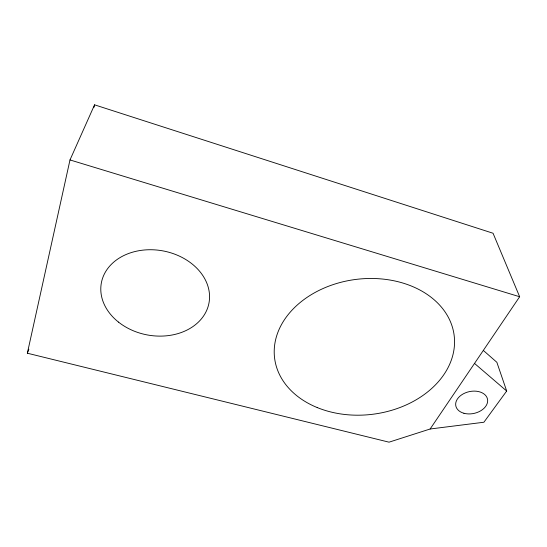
<?xml version="1.0" encoding="UTF-8"?>
<svg xmlns="http://www.w3.org/2000/svg" width="547" height="547" viewBox="0 0 547 547"><rect width="100%" height="100%" fill="white"/><g stroke="black" fill="none" stroke-linecap="round" stroke-linejoin="round"><path stroke-width="0.82" d="M27.35 353.212L69.995 159.936L94.563 104.826L493.052 233.248L519.65 296.748L430.133 428.998L389.033 442.174L27.35 353.212L28.861 349.212M93.988 107.321L94.563 104.826M483.541 350.613L496.854 362.292L506.686 391.023L483.904 422.236L430.133 428.998M69.995 159.936L519.65 296.748M474.522 363.42L506.686 391.023M463.918 413.265A16.212 11.145 -12.3 0 0 487.671 400.513A16.212 11.145 -12.3 0 0 463.384 393.799A16.212 11.145 -12.3 0 0 463.918 413.265M317.185 407.549A90.494 67.944 -7.3 0 0 454.523 343.694A90.494 67.944 -7.3 0 0 321.431 289.26A90.494 67.944 -7.3 0 0 317.185 407.549M118.501 322.101A54.748 42.748 10.5 0 0 208.291 305.937A54.748 42.748 10.5 0 0 138.706 250.752A54.748 42.748 10.5 0 0 118.501 322.101"/></g></svg>
